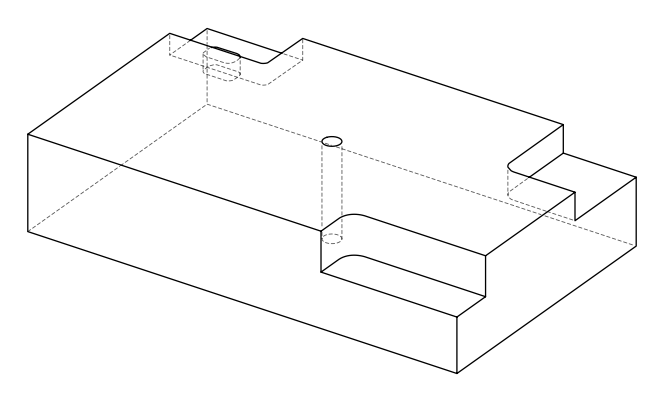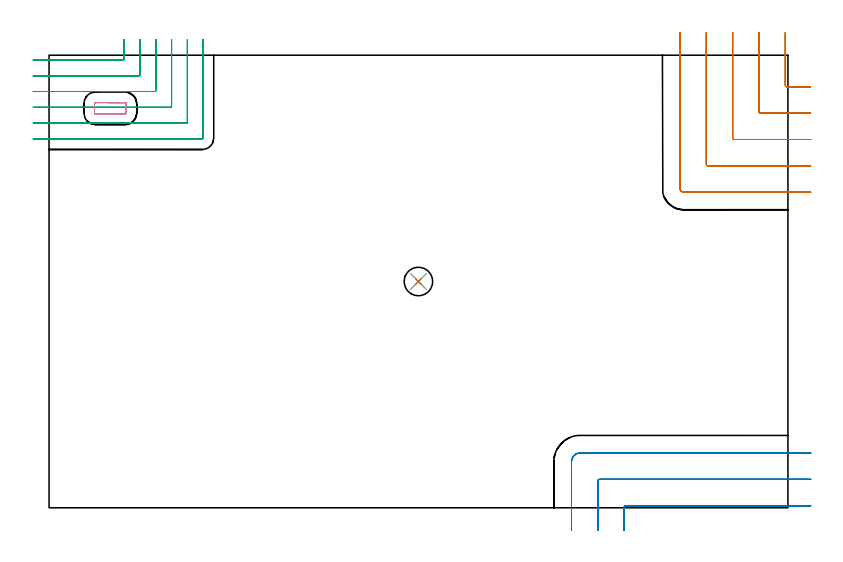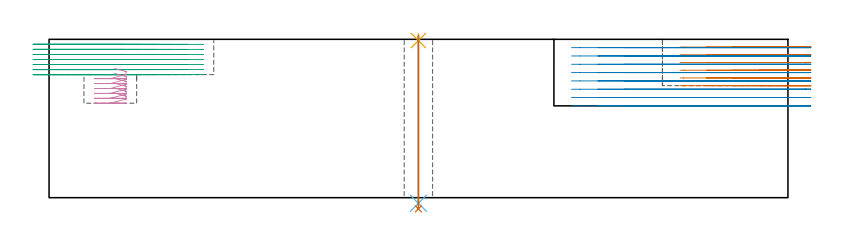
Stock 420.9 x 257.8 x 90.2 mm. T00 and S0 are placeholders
(PLAN: 7 operations, 4 tool changes, 27 min)
(1 MILL_CORNER_NOTCH_RECTANGULAR | CORNER_NOTCH_RECTANGULAR | UGT0201_094 | Follow Part, ap 5, ae 75% | 7.04 min | 165308 mm3)
(2 MILL_CORNER_NOTCH_RECTANGULAR_1 | CORNER_NOTCH_RECTANGULAR_1 | UGT0201_094 | Follow Part, ap 5, ae 75% | 7.9 min | 206352 mm3)
(3 MILL_CORNER_NOTCH_RECTANGULAR_2 | CORNER_NOTCH_RECTANGULAR_2 | NXT0201_011 | Follow Part, ap 3, ae 75% | 10.12 min | 101065 mm3)
(4 MILL_RECTANGULAR_POCKET | POCKET_RECTANGULAR_STRAIGHT | NXT0201_011 | Follow Part, ap 3, ae 75% | 1.14 min | 8429 mm3)
(5 SPOT_DRILL | STEP1HOLE | NXT0321_9005460120000 | 0.03 min | 22 mm3)
(6 DRILL_THROUGH_HOLE_INTO_CENTER | STEP1HOLE | NXT0301_065 | 0.38 min | 6232 mm3)
(7 DRILL_TO_ENLARGE_THROUGH_HOLE | STEP1HOLE | UGT0301_286 | 0.4 min | 12319 mm3)
(TOOL UGT0201_094 | End mill 20 mm | D20 FL38 Z4)
(TOOL NXT0201_011 | ENDMILL 12mm [2P460-1200-NA 1630] | D12 FL38 Z6)
(TOOL NXT0321_9005460120000 | NC Spot Drill, 142deg, 12mm, Carbide, Uncoated | D12 PA142 FL30 Z2)
(TOOL NXT0301_065 | Carbide Drill 9.4mm [860.1-0940-075A1-MM 2214] | D9.4 PA140 FL98 Z2)
(TOOL UGT0301_286 | Twist Drill 16.2 mm | D16.2 PA118 FL125 Z2)
(OP 1 MILL_CORNER_NOTCH_RECTANGULAR)
G17 G21 G94 G90
T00 M6
G54
G17 G0 G90 X419.4 Y270.8 S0 M3
G43 Z100.2 H0
Z85.8
G94 G1 Y267.8 F250.
Y240.794 F500.
G3 X420.394 Y239.8 R1.
G1 X430.9
X433.9 F250.
G0 Z100.2
X404.4 Y270.8
Z85.8
G1 Y267.8
Y225.795 F500.
G3 X405.395 Y224.8 R1.
G1 X430.9
X433.9 F250.
G0 Z100.2
X389.4 Y270.8
Z85.8
G1 Y267.8
Y210.795 F500.
G3 X390.395 Y209.8 R1.
G1 X430.9
X433.9 F250.
G0 Z100.2
X374.4 Y270.8
Z85.8
G1 Y267.8
Y195.795 F500.
G3 X375.395 Y194.8 R1.
G1 X430.9
X433.9 F250.
G0 Z100.2
X359.4 Y270.8
Z85.8
G1 Y267.8
Y181.8 F500.
G3 X361.4 Y179.8 R2.
G1 X430.9
X433.9 F250.
G0 Z100.2
X419.4 Y270.8
Z81.4
G1 Y267.8
Y240.794 F500.
G3 X420.394 Y239.8 R1.
G1 X430.9
X433.9 F250.
G0 Z100.2
X404.4 Y270.8
Z81.4
G1 Y267.8
Y225.795 F500.
G3 X405.395 Y224.8 R1.
G1 X430.9
X433.9 F250.
G0 Z100.2
X389.4 Y270.8
Z81.4
G1 Y267.8
Y210.795 F500.
G3 X390.395 Y209.8 R1.
G1 X430.9
X433.9 F250.
G0 Z100.2
X374.4 Y270.8
Z81.4
G1 Y267.8
Y195.795 F500.
G3 X375.395 Y194.8 R1.
G1 X430.9
X433.9 F250.
G0 Z100.2
X359.4 Y270.8
Z81.4
G1 Y267.8
Y181.8 F500.
G3 X361.4 Y179.8 R2.
G1 X430.9
X433.9 F250.
G0 Z100.2
X419.4 Y270.8
Z77.
G1 Y267.8
Y240.794 F500.
G3 X420.394 Y239.8 R1.
G1 X430.9
X433.9 F250.
G0 Z100.2
X404.4 Y270.8
Z77.
G1 Y267.8
Y225.795 F500.
G3 X405.395 Y224.8 R1.
G1 X430.9
X433.9 F250.
G0 Z100.2
X389.4 Y270.8
Z77.
G1 Y267.8
Y210.795 F500.
G3 X390.395 Y209.8 R1.
G1 X430.9
X433.9 F250.
G0 Z100.2
X374.4 Y270.8
Z77.
G1 Y267.8
Y195.795 F500.
G3 X375.395 Y194.8 R1.
G1 X430.9
X433.9 F250.
G0 Z100.2
X359.4 Y270.8
Z77.
G1 Y267.8
Y181.8 F500.
G3 X361.4 Y179.8 R2.
G1 X430.9
X433.9 F250.
G0 Z100.2
X419.4 Y270.8
Z72.6
G1 Y267.8
Y240.794 F500.
G3 X420.394 Y239.8 R1.
G1 X430.9
X433.9 F250.
G0 Z100.2
X404.4 Y270.8
Z72.6
G1 Y267.8
Y225.795 F500.
G3 X405.395 Y224.8 R1.
G1 X430.9
X433.9 F250.
G0 Z100.2
X389.4 Y270.8
Z72.6
G1 Y267.8
Y210.795 F500.
G3 X390.395 Y209.8 R1.
G1 X430.9
X433.9 F250.
G0 Z100.2
X374.4 Y270.8
Z72.6
G1 Y267.8
Y195.795 F500.
G3 X375.395 Y194.8 R1.
G1 X430.9
X433.9 F250.
G0 Z100.2
X359.4 Y270.8
Z72.6
G1 Y267.8
Y181.8 F500.
G3 X361.4 Y179.8 R2.
G1 X430.9
X433.9 F250.
G0 Z100.2
X419.4 Y270.8
Z68.2
G1 Y267.8
Y240.794 F500.
G3 X420.394 Y239.8 R1.
G1 X430.9
X433.9 F250.
G0 Z100.2
X404.4 Y270.8
Z68.2
G1 Y267.8
Y225.795 F500.
G3 X405.395 Y224.8 R1.
G1 X430.9
X433.9 F250.
G0 Z100.2
X389.4 Y270.8
Z68.2
G1 Y267.8
Y210.795 F500.
G3 X390.395 Y209.8 R1.
G1 X430.9
X433.9 F250.
G0 Z100.2
X374.4 Y270.8
Z68.2
G1 Y267.8
Y195.795 F500.
G3 X375.395 Y194.8 R1.
G1 X430.9
X433.9 F250.
G0 Z100.2
X359.4 Y270.8
Z68.2
G1 Y267.8
Y181.8 F500.
G3 X361.4 Y179.8 R2.
G1 X430.9
X433.9 F250.
G0 Z100.2
X419.4 Y270.8
Z63.8
G1 Y267.8
Y240.794 F500.
G3 X420.394 Y239.8 R1.
G1 X430.9
X433.9 F250.
G0 Z100.2
X404.4 Y270.8
Z63.8
G1 Y267.8
Y225.795 F500.
G3 X405.395 Y224.8 R1.
G1 X430.9
X433.9 F250.
G0 Z100.2
X389.4 Y270.8
Z63.8
G1 Y267.8
Y210.795 F500.
G3 X390.395 Y209.8 R1.
G1 X430.9
X433.9 F250.
G0 Z100.2
X374.4 Y270.8
Z63.8
G1 Y267.8
Y195.795 F500.
G3 X375.395 Y194.8 R1.
G1 X430.9
X433.9 F250.
G0 Z100.2
X359.4 Y270.8
Z63.8
G1 Y267.8
Y181.8 F500.
G3 X361.4 Y179.8 R2.
G1 X430.9
X433.9 F250.
G0 Z100.2
M5
M2
(OP 2 MILL_CORNER_NOTCH_RECTANGULAR_1)
G17 G21 G94 G90
T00 M6
G54
G17 G0 G90 X433.9 Y1.2 S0 M3
G43 Z100.2 H0
Z85.462
G94 G1 X430.9 F250.
X328.595 F500.
G3 X327.6 Y0.205 R1.
G1 Y-10.
Y-13. F250.
G0 Z100.2
X433.9 Y16.2
Z85.462
G1 X430.9
X313.595 F500.
G3 X312.6 Y15.205 R1.
G1 Y-10.
Y-13. F250.
G0 Z100.2
X433.9 Y31.2
Z85.462
G1 X430.9
X302.5 F500.
G3 X297.6 Y26.3 R4.9
G1 Y-10.
Y-13. F250.
G0 Z100.2
X433.9 Y1.2
Z80.725
G1 X430.9
X328.595 F500.
G3 X327.6 Y0.205 R1.
G1 Y-10.
Y-13. F250.
G0 Z100.2
X433.9 Y16.2
Z80.725
G1 X430.9
X313.595 F500.
G3 X312.6 Y15.205 R1.
G1 Y-10.
Y-13. F250.
G0 Z100.2
X433.9 Y31.2
Z80.725
G1 X430.9
X302.5 F500.
G3 X297.6 Y26.3 R4.9
G1 Y-10.
Y-13. F250.
G0 Z100.2
X433.9 Y1.2
Z75.987
G1 X430.9
X328.595 F500.
G3 X327.6 Y0.205 R1.
G1 Y-10.
Y-13. F250.
G0 Z100.2
X433.9 Y16.2
Z75.987
G1 X430.9
X313.595 F500.
G3 X312.6 Y15.205 R1.
G1 Y-10.
Y-13. F250.
G0 Z100.2
X433.9 Y31.2
Z75.987
G1 X430.9
X302.5 F500.
G3 X297.6 Y26.3 R4.9
G1 Y-10.
Y-13. F250.
G0 Z100.2
X433.9 Y1.2
Z71.25
G1 X430.9
X328.595 F500.
G3 X327.6 Y0.205 R1.
G1 Y-10.
Y-13. F250.
G0 Z100.2
X433.9 Y16.2
Z71.25
G1 X430.9
X313.595 F500.
G3 X312.6 Y15.205 R1.
G1 Y-10.
Y-13. F250.
G0 Z100.2
X433.9 Y31.2
Z71.25
G1 X430.9
X302.5 F500.
G3 X297.6 Y26.3 R4.9
G1 Y-10.
Y-13. F250.
G0 Z100.2
X433.9 Y1.2
Z66.512
G1 X430.9
X328.595 F500.
G3 X327.6 Y0.205 R1.
G1 Y-10.
Y-13. F250.
G0 Z100.2
X433.9 Y16.2
Z66.512
G1 X430.9
X313.595 F500.
G3 X312.6 Y15.205 R1.
G1 Y-10.
Y-13. F250.
G0 Z100.2
X433.9 Y31.2
Z66.512
G1 X430.9
X302.5 F500.
G3 X297.6 Y26.3 R4.9
G1 Y-10.
Y-13. F250.
G0 Z100.2
X433.9 Y1.2
Z61.775
G1 X430.9
X328.595 F500.
G3 X327.6 Y0.205 R1.
G1 Y-10.
Y-13. F250.
G0 Z100.2
X433.9 Y16.2
Z61.775
G1 X430.9
X313.595 F500.
G3 X312.6 Y15.205 R1.
G1 Y-10.
Y-13. F250.
G0 Z100.2
X433.9 Y31.2
Z61.775
G1 X430.9
X302.5 F500.
G3 X297.6 Y26.3 R4.9
G1 Y-10.
Y-13. F250.
G0 Z100.2
X433.9 Y1.2
Z57.037
G1 X430.9
X328.595 F500.
G3 X327.6 Y0.205 R1.
G1 Y-10.
Y-13. F250.
G0 Z100.2
X433.9 Y16.2
Z57.037
G1 X430.9
X313.595 F500.
G3 X312.6 Y15.205 R1.
G1 Y-10.
Y-13. F250.
G0 Z100.2
X433.9 Y31.2
Z57.037
G1 X430.9
X302.5 F500.
G3 X297.6 Y26.3 R4.9
G1 Y-10.
Y-13. F250.
G0 Z100.2
X433.9 Y1.2
Z52.3
G1 X430.9
X328.595 F500.
G3 X327.6 Y0.205 R1.
G1 Y-10.
Y-13. F250.
G0 Z100.2
X433.9 Y16.2
Z52.3
G1 X430.9
X313.595 F500.
G3 X312.6 Y15.205 R1.
G1 Y-10.
Y-13. F250.
G0 Z100.2
X433.9 Y31.2
Z52.3
G1 X430.9
X302.5 F500.
G3 X297.6 Y26.3 R4.9
G1 Y-10.
Y-13. F250.
G0 Z100.2
M5
M2
(OP 3 MILL_CORNER_NOTCH_RECTANGULAR_2)
G17 G21 G94 G90
T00 M6
G54
G17 G0 G90 X-9. Y255.1 S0 M3
G43 Z100.2 H1
Z87.328
G94 G1 X-6. F250.
X42.205 F500.
G3 X42.8 Y255.695 R0.6
G1 Y263.8
Y266.8 F250.
G0 Z100.2
X-9. Y246.1
Z87.328
G1 X-6.
X51.204 F500.
G3 X51.8 Y246.696 R0.6
G1 Y263.8
Y266.8 F250.
G0 Z100.2
X-9. Y237.1
Z87.328
G1 X-6.
X60.204 F500.
G3 X60.8 Y237.696 R0.6
G1 Y263.8
Y266.8 F250.
G0 Z100.2
X-9. Y228.1
Z87.328
G1 X-6.
X69.204 F500.
G3 X69.8 Y228.696 R0.6
G1 Y263.8
Y266.8 F250.
G0 Z100.2
X-9. Y219.1
Z87.328
G1 X-6.
X78.204 F500.
G3 X78.8 Y219.696 R0.6
G1 Y263.8
Y266.8 F250.
G0 Z100.2
X-9. Y210.1
Z87.328
G1 X-6.
X87.204 F500.
G3 X87.8 Y210.696 R0.6
G1 Y263.8
Y266.8 F250.
G0 Z100.2
X-9. Y255.1
Z84.457
G1 X-6.
X42.205 F500.
G3 X42.8 Y255.695 R0.6
G1 Y263.8
Y266.8 F250.
G0 Z100.2
X-9. Y246.1
Z84.457
G1 X-6.
X51.204 F500.
G3 X51.8 Y246.696 R0.6
G1 Y263.8
Y266.8 F250.
G0 Z100.2
X-9. Y237.1
Z84.457
G1 X-6.
X60.204 F500.
G3 X60.8 Y237.696 R0.6
G1 Y263.8
Y266.8 F250.
G0 Z100.2
X-9. Y228.1
Z84.457
G1 X-6.
X69.204 F500.
G3 X69.8 Y228.696 R0.6
G1 Y263.8
Y266.8 F250.
G0 Z100.2
X-9. Y219.1
Z84.457
G1 X-6.
X78.204 F500.
G3 X78.8 Y219.696 R0.6
G1 Y263.8
Y266.8 F250.
G0 Z100.2
X-9. Y210.1
Z84.457
G1 X-6.
X87.204 F500.
G3 X87.8 Y210.696 R0.6
G1 Y263.8
Y266.8 F250.
G0 Z100.2
X-9. Y255.1
Z81.586
G1 X-6.
X42.205 F500.
G3 X42.8 Y255.695 R0.6
G1 Y263.8
Y266.8 F250.
G0 Z100.2
X-9. Y246.1
Z81.586
G1 X-6.
X51.204 F500.
G3 X51.8 Y246.696 R0.6
G1 Y263.8
Y266.8 F250.
G0 Z100.2
X-9. Y237.1
Z81.586
G1 X-6.
X60.204 F500.
G3 X60.8 Y237.696 R0.6
G1 Y263.8
Y266.8 F250.
G0 Z100.2
X-9. Y228.1
Z81.586
G1 X-6.
X69.204 F500.
G3 X69.8 Y228.696 R0.6
G1 Y263.8
Y266.8 F250.
G0 Z100.2
X-9. Y219.1
Z81.586
G1 X-6.
X78.204 F500.
G3 X78.8 Y219.696 R0.6
G1 Y263.8
Y266.8 F250.
G0 Z100.2
X-9. Y210.1
Z81.586
G1 X-6.
X87.204 F500.
G3 X87.8 Y210.696 R0.6
G1 Y263.8
Y266.8 F250.
G0 Z100.2
X-9. Y255.1
Z78.714
G1 X-6.
X42.205 F500.
G3 X42.8 Y255.695 R0.6
G1 Y263.8
Y266.8 F250.
G0 Z100.2
X-9. Y246.1
Z78.714
G1 X-6.
X51.204 F500.
G3 X51.8 Y246.696 R0.6
G1 Y263.8
Y266.8 F250.
G0 Z100.2
X-9. Y237.1
Z78.714
G1 X-6.
X60.204 F500.
G3 X60.8 Y237.696 R0.6
G1 Y263.8
Y266.8 F250.
G0 Z100.2
X-9. Y228.1
Z78.714
G1 X-6.
X69.204 F500.
G3 X69.8 Y228.696 R0.6
G1 Y263.8
Y266.8 F250.
G0 Z100.2
X-9. Y219.1
Z78.714
G1 X-6.
X78.204 F500.
G3 X78.8 Y219.696 R0.6
G1 Y263.8
Y266.8 F250.
G0 Z100.2
X-9. Y210.1
Z78.714
G1 X-6.
X87.204 F500.
G3 X87.8 Y210.696 R0.6
G1 Y263.8
Y266.8 F250.
G0 Z100.2
X-9. Y255.1
Z75.843
G1 X-6.
X42.205 F500.
G3 X42.8 Y255.695 R0.6
G1 Y263.8
Y266.8 F250.
G0 Z100.2
X-9. Y246.1
Z75.843
G1 X-6.
X51.204 F500.
G3 X51.8 Y246.696 R0.6
G1 Y263.8
Y266.8 F250.
G0 Z100.2
X-9. Y237.1
Z75.843
G1 X-6.
X60.204 F500.
G3 X60.8 Y237.696 R0.6
G1 Y263.8
Y266.8 F250.
G0 Z100.2
X-9. Y228.1
Z75.843
G1 X-6.
X69.204 F500.
G3 X69.8 Y228.696 R0.6
G1 Y263.8
Y266.8 F250.
G0 Z100.2
X-9. Y219.1
Z75.843
G1 X-6.
X78.204 F500.
G3 X78.8 Y219.696 R0.6
G1 Y263.8
Y266.8 F250.
G0 Z100.2
X-9. Y210.1
Z75.843
G1 X-6.
X87.204 F500.
G3 X87.8 Y210.696 R0.6
G1 Y263.8
Y266.8 F250.
G0 Z100.2
X-9. Y255.1
Z72.971
G1 X-6.
X42.205 F500.
G3 X42.8 Y255.695 R0.6
G1 Y263.8
Y266.8 F250.
G0 Z100.2
X-9. Y246.1
Z72.971
G1 X-6.
X51.204 F500.
G3 X51.8 Y246.696 R0.6
G1 Y263.8
Y266.8 F250.
G0 Z100.2
X-9. Y237.1
Z72.971
G1 X-6.
X60.204 F500.
G3 X60.8 Y237.696 R0.6
G1 Y263.8
Y266.8 F250.
G0 Z100.2
X-9. Y228.1
Z72.971
G1 X-6.
X69.204 F500.
G3 X69.8 Y228.696 R0.6
G1 Y263.8
Y266.8 F250.
G0 Z100.2
X-9. Y219.1
Z72.971
G1 X-6.
X78.204 F500.
G3 X78.8 Y219.696 R0.6
G1 Y263.8
Y266.8 F250.
G0 Z100.2
X-9. Y210.1
Z72.971
G1 X-6.
X87.204 F500.
G3 X87.8 Y210.696 R0.6
G1 Y263.8
Y266.8 F250.
G0 Z100.2
X-9. Y255.1
Z70.1
G1 X-6.
X42.205 F500.
G3 X42.8 Y255.695 R0.6
G1 Y263.8
Y266.8 F250.
G0 Z100.2
X-9. Y246.1
Z70.1
G1 X-6.
X51.204 F500.
G3 X51.8 Y246.696 R0.6
G1 Y263.8
Y266.8 F250.
G0 Z100.2
X-9. Y237.1
Z70.1
G1 X-6.
X60.204 F500.
G3 X60.8 Y237.696 R0.6
G1 Y263.8
Y266.8 F250.
G0 Z100.2
X-9. Y228.1
Z70.1
G1 X-6.
X69.204 F500.
G3 X69.8 Y228.696 R0.6
G1 Y263.8
Y266.8 F250.
G0 Z100.2
X-9. Y219.1
Z70.1
G1 X-6.
X78.204 F500.
G3 X78.8 Y219.696 R0.6
G1 Y263.8
Y266.8 F250.
G0 Z100.2
X-9. Y210.1
Z70.1
G1 X-6.
X87.204 F500.
G3 X87.8 Y210.696 R0.6
G1 Y263.8
Y266.8 F250.
G0 Z100.2
M5
M2
(OP 4 MILL_RECTANGULAR_POCKET)
G17 G21 G94 G90
T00 M6
G54
G17 G0 G90 X37.247 Y224.3 S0 M3
G43 Z100.2 H1
Z73.6
G94 G1 X43.3 Z71.978 F250.
X43.378 Z71.957
X43.567 Y224.357 Z71.904
X43.728 Y224.472 Z71.851
X43.843 Y224.633 Z71.798
X43.9 Y224.822 Z71.745
Y230.278 Z70.284
X43.843 Y230.467 Z70.231
X43.728 Y230.628 Z70.178
X43.567 Y230.743 Z70.125
X43.378 Y230.8 Z70.072
X43.3 Z70.051
X34.9 Z67.8
X26.5 F500.
G3 X25.9 Y230.2 R0.6
G1 Y224.9
G3 X26.5 Y224.3 R0.6
G1 X43.3
G3 X43.9 Y224.9 R0.6
G1 Y230.2
G3 X43.3 Y230.8 R0.6
G1 X34.9
X33.9
G0 X37.247 Y224.3 Z70.8
G1 X43.3 Z69.178 F250.
X43.378 Z69.157
X43.567 Y224.357 Z69.104
X43.728 Y224.472 Z69.051
X43.843 Y224.633 Z68.998
X43.9 Y224.822 Z68.945
Y230.278 Z67.484
X43.843 Y230.467 Z67.431
X43.728 Y230.628 Z67.378
X43.567 Y230.743 Z67.325
X43.378 Y230.8 Z67.272
X43.3 Z67.251
X34.9 Z65.
X26.5 F500.
G3 X25.9 Y230.2 R0.6
G1 Y224.9
G3 X26.5 Y224.3 R0.6
G1 X43.3
G3 X43.9 Y224.9 R0.6
G1 Y230.2
G3 X43.3 Y230.8 R0.6
G1 X34.9
X33.9
G0 X37.247 Y224.3 Z68.
G1 X43.3 Z66.378 F250.
X43.378 Z66.357
X43.567 Y224.357 Z66.304
X43.728 Y224.472 Z66.251
X43.843 Y224.633 Z66.198
X43.9 Y224.822 Z66.145
Y230.278 Z64.684
X43.843 Y230.467 Z64.631
X43.728 Y230.628 Z64.578
X43.567 Y230.743 Z64.525
X43.378 Y230.8 Z64.472
X43.3 Z64.451
X34.9 Z62.2
X26.5 F500.
G3 X25.9 Y230.2 R0.6
G1 Y224.9
G3 X26.5 Y224.3 R0.6
G1 X43.3
G3 X43.9 Y224.9 R0.6
G1 Y230.2
G3 X43.3 Y230.8 R0.6
G1 X34.9
X33.9
G0 X37.247 Y224.3 Z65.2
G1 X43.3 Z63.578 F250.
X43.378 Z63.557
X43.567 Y224.357 Z63.504
X43.728 Y224.472 Z63.451
X43.843 Y224.633 Z63.398
X43.9 Y224.822 Z63.345
Y230.278 Z61.884
X43.843 Y230.467 Z61.831
X43.728 Y230.628 Z61.778
X43.567 Y230.743 Z61.725
X43.378 Y230.8 Z61.672
X43.3 Z61.651
X34.9 Z59.4
X26.5 F500.
G3 X25.9 Y230.2 R0.6
G1 Y224.9
G3 X26.5 Y224.3 R0.6
G1 X43.3
G3 X43.9 Y224.9 R0.6
G1 Y230.2
G3 X43.3 Y230.8 R0.6
G1 X34.9
X33.9
G0 X37.247 Y224.3 Z62.4
G1 X43.3 Z60.778 F250.
X43.378 Z60.757
X43.567 Y224.357 Z60.704
X43.728 Y224.472 Z60.651
X43.843 Y224.633 Z60.598
X43.9 Y224.822 Z60.545
Y230.278 Z59.084
X43.843 Y230.467 Z59.031
X43.728 Y230.628 Z58.978
X43.567 Y230.743 Z58.925
X43.378 Y230.8 Z58.872
X43.3 Z58.851
X34.9 Z56.6
X26.5 F500.
G3 X25.9 Y230.2 R0.6
G1 Y224.9
G3 X26.5 Y224.3 R0.6
G1 X43.3
G3 X43.9 Y224.9 R0.6
G1 Y230.2
G3 X43.3 Y230.8 R0.6
G1 X34.9
X33.9
G0 X37.247 Y224.3 Z59.6
G1 X43.3 Z57.978 F250.
X43.378 Z57.957
X43.567 Y224.357 Z57.904
X43.728 Y224.472 Z57.851
X43.843 Y224.633 Z57.798
X43.9 Y224.822 Z57.745
Y230.278 Z56.284
X43.843 Y230.467 Z56.231
X43.728 Y230.628 Z56.178
X43.567 Y230.743 Z56.125
X43.378 Y230.8 Z56.072
X43.3 Z56.051
X34.9 Z53.8
X26.5 F500.
G3 X25.9 Y230.2 R0.6
G1 Y224.9
G3 X26.5 Y224.3 R0.6
G1 X43.3
G3 X43.9 Y224.9 R0.6
G1 Y230.2
G3 X43.3 Y230.8 R0.6
G1 X34.9
X33.9
G0 Z100.2
M5
M2
(OP 5 SPOT_DRILL)
G17 G21 G94 G90
T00 M6
G54
G17 G0 G90 X210.4 Y128.9 S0 M3
G43 Z100.2 H0
G94 G81 G98 Z89.503 F250. R93.2
G80
M5
M2
(OP 6 DRILL_THROUGH_HOLE_INTO_CENTER)
G17 G21 G94 G90
T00 M6
G54
G17 G0 G90 X210.4 Y128.9 S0 M3
G43 Z100.2 H1
G94 G73 G98 Z-3.211 F250. Q9.341 R92.2
G80
M5
M2
(OP 7 DRILL_TO_ENLARGE_THROUGH_HOLE)
G17 G21 G94 G90
T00 M6
G54
G17 G0 G90 X210.4 Y128.9 S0 M3
G43 Z100.2 H0
G94 G73 G98 Z-6.367 F250. Q16.094 R92.2
G80
M5
M2
